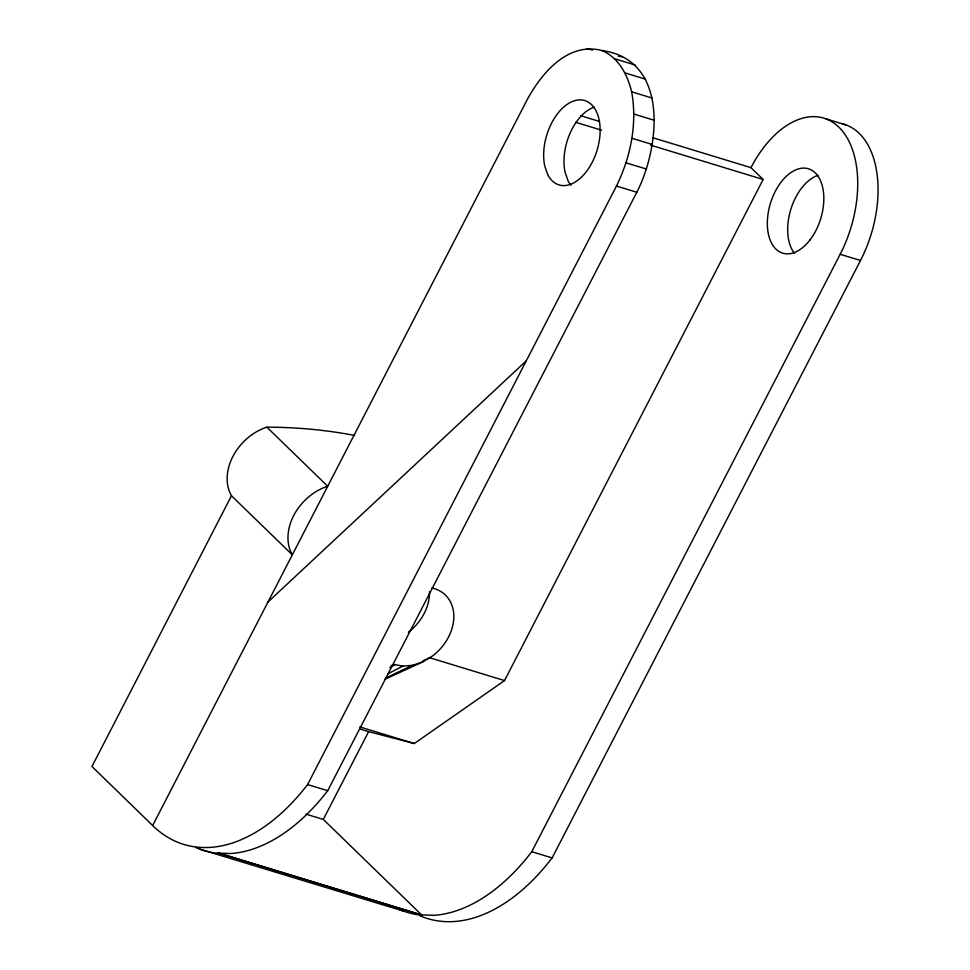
<?xml version="1.0" encoding="UTF-8"?>
<svg xmlns="http://www.w3.org/2000/svg" width="970" height="970" viewBox="0 0 970 970"><rect width="100%" height="100%" fill="white"/><g stroke="black" fill="none" stroke-linecap="round" stroke-linejoin="round"><path stroke-width="1.45" d="M152.654 825.531A200.147 119.286 -73 0 0 307.587 784.572L616.471 186.058C630.645 157.019 637.472 123.905 631.652 91.81C627.493 74.872 618.884 57.909 602.14 50.573C568.214 41.613 541.927 72.665 527.304 99.437L152.654 825.531L91.968 766.506L231.466 495.755A47.809 36.715 -45.8 0 1 266.859 427.164A611.015 469.262 -45.8 0 1 354.668 435.457M195.637 847.44A200.147 119.286 -73 0 0 214.697 852.969L230.63 853.539A200.147 119.286 -73 0 0 327.727 790.695L636.829 192.242C659.745 147.682 669.846 60.007 602.14 50.573M750.986 167.664A97.061 57.812 -73 0 1 838.844 127.155A97.061 57.812 -73 0 1 840.165 254.285L531.778 851.696A200.911 119.686 -73 0 1 434.39 915.292L421.623 914.916L323.313 819.42L368.624 731.635L414.287 743.529L504.521 680.576L763.147 179.474L750.986 167.664L652.907 137.752M419.561 915.607A200.911 119.686 -73 0 0 552.124 857.904L860.499 260.481A97.061 57.812 -73 0 0 842.227 123.808M267.999 602.006L526.055 361.046M384.92 679.291L423.126 661.734L432.729 655.829A44.111 33.877 -45.8 0 0 453.827 616.047A44.111 33.877 -45.8 0 0 431.868 587.966M391.019 665.869L393.59 664.341L402.853 666.135L412.929 665.25L423.126 661.734M389.831 667.663L395.069 664.632M388.036 673.75L402.853 666.135M385.817 678.03L412.929 665.25M394.257 674.295L398.343 672.38M401.059 671.107L410.589 666.657M422.835 660.922L429.637 657.733L504.521 680.576M618.351 56.211L622.473 56.769M631.652 91.81L651.986 98.006M634.016 114.108L654.35 120.292M632.137 138.346L652.483 144.53M626.159 162.887L646.505 169.071M616.471 186.058L636.829 192.242M307.587 784.572L327.727 790.695M218.48 853.115L421.623 914.916L418.385 914.819A200.911 119.686 -73 0 1 399.216 909.399M199.577 849.077L403.193 911.012M825.834 118.801L846.167 125.009M587.068 48.5L592.488 50.149M615.162 58.927L635.483 65.123M625.226 72.992L645.559 79.188M580.8 115.757L599.545 121.48M575.659 122.293L601.618 130.21M650.652 145.16L763.147 179.474M840.165 254.285L860.499 260.481M359.87 726.93L414.287 743.529M359.967 728.991L368.624 731.635M531.778 851.696L552.124 857.904M305.999 814.145L323.313 819.42M218.286 852.933L421.889 915.098M266.859 427.164L327.666 486.225A47.809 36.715 -45.8 0 0 292.273 554.804L231.466 495.755M429.48 591.724A44.111 33.877 -45.8 0 1 408.418 632.21M794.551 253.425A44.111 26.275 -73 0 1 790.671 209.872A44.111 26.275 -73 0 1 817.952 175.34M570.869 185.197A44.111 26.287 -73 0 1 567.983 180.662L565.061 172.102A44.111 26.287 -73 0 1 594.246 107.112M547.65 174.454L544.728 165.906A44.111 26.287 -73 0 1 576.374 100.249A44.111 26.287 -73 0 1 595.265 155.515A44.111 26.287 -73 0 1 547.65 174.454M810.059 239.857A44.111 26.275 -73 0 0 809.332 169.083A44.111 26.275 -73 0 0 767.343 223.997A44.111 26.275 -73 0 0 810.059 239.857"/></g></svg>
